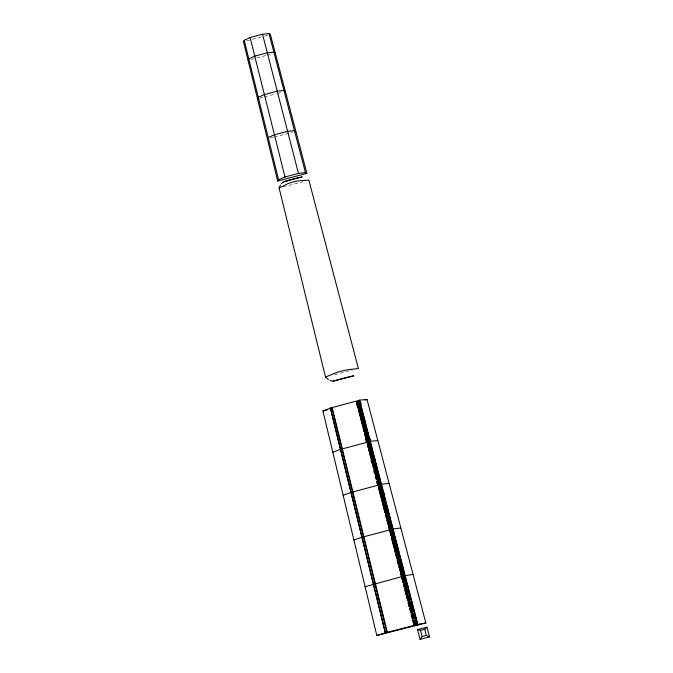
<?xml version="1.0" encoding="UTF-8"?>
<svg xmlns="http://www.w3.org/2000/svg" width="673" height="673" viewBox="0 0 673 673"><rect width="100%" height="100%" fill="white"/><g stroke="black" fill="none" stroke-linecap="round" stroke-linejoin="round"><path stroke-width="0.5" stroke-dasharray="3.37 2.52" d="M246.478 40.927L251.466 39.598M252.459 39.337L263.429 36.418M264.43 36.149L267.417 35.358M251.071 59.502L266.197 55.48M267.206 55.211L272.254 53.874M259.475 98.208L263.454 97.148M264.455 96.887L276.384 93.724M277.377 93.463L282.357 92.142M270.319 138.158L273.263 137.385M274.248 137.124L292.915 132.186M283.081 186.934L302.909 181.71M334.489 374.743L352.416 370.083"/><path stroke-width="1.01" d="M357.523 406.08C353.266 401.15 362.15 398.853 360.821 405.23C359.189 404.195 354.806 407.283 359.996 405.44M361.174 406.585L357.977 407.182L358.827 411.144C365.22 410.185 360.425 409.192 358.827 411.144M362.629 415.586L360.139 416.234L359.18 412.515L361.073 411.506L362.495 411.657M360.139 416.234L362.032 415.233L363.454 415.376M363.117 420.911L361.451 421.348L360.492 417.605L362.394 416.604L363.815 416.747M361.451 421.348C362.36 419.447 366.331 421.584 364.295 418.614M365.136 421.862L361.914 422.476L362.781 426.48C369.199 425.487 364.43 424.57 362.781 426.48M366.617 430.998L364.11 431.645L363.134 427.868L365.052 426.884L366.474 427.01M364.11 431.645L366.028 430.661L367.45 430.779M328.416 379.547L325.53 377.065L279.11 187.977L280.431 184.991M367.996 436.34L365.481 436.987L364.472 433.042L366.39 432.058L367.811 432.175M365.481 436.987L367.408 436.003L368.838 436.121M366.886 442.413C362.377 437.172 371.647 434.783 370.243 441.547C368.568 440.63 364.127 443.583 369.401 441.766M370.571 442.792L367.315 443.423L368.19 447.495C374.651 446.46 369.906 445.635 368.19 447.495M371.933 448.041L370.495 447.94L368.56 448.916L369.553 452.769L372.085 452.113M369.553 452.769L371.496 451.793L372.926 451.894M373.456 457.404L370.916 458.061L369.914 454.191L371.866 453.223L373.296 453.316M370.916 458.061L372.867 457.102L374.306 457.186M374.836 462.73L372.287 463.386C368.156 458.851 375.913 455.747 375.433 461.535M372.287 463.386L374.247 462.427L375.685 462.511M376.215 468.08L373.666 468.736L372.657 464.824L374.617 463.865L376.056 463.949M244.215 40.254L243.483 41.726L277.713 181.054L306.896 173.365L270.411 34.559L269.023 33.65L262.529 34.222L250.112 37.537L244.215 40.254L278.563 179.699L277.713 181.054M373.666 468.736L375.627 467.777L377.073 467.861M377.612 473.455L375.054 474.112C372.733 471.42 374.314 468.332 377.444 469.308M248.051 60.309L248.791 58.845L254.764 56.128L267.324 52.788L273.877 52.183L275.274 53.066M375.054 474.112L377.023 473.161L378.462 473.237M376.485 479.681C378.293 477.906 383.004 478.57 376.485 479.681C374.188 476.955 375.568 473.708 378.84 474.684M380.304 480.312C377.006 479.353 375.643 482.591 377.94 485.334L379.656 484.888M377.94 485.334L381.372 484.451M381.709 485.746L378.276 486.629L379.303 490.625L382.744 489.742L379.303 490.625M257.49 98.729L258.264 97.307L264.38 94.582L277.234 91.175L283.922 90.502L285.335 91.351M380.725 496.119C390.239 494.638 376.443 485.376 380.725 496.119L382.449 495.673M384.737 500.964L382.146 501.637L381.103 497.599L384.552 496.708M382.146 501.637L385.604 500.746M383.568 507.181L387.042 506.289L383.568 507.181L382.525 503.126L385.991 502.235M267.366 138.941L268.174 137.544L274.449 134.819L287.607 131.344L294.438 130.604L295.868 131.403M385.006 512.759L388.489 511.867L385.006 512.759L383.955 508.679L387.429 507.787M388.876 513.373L385.393 514.265L386.453 518.361L388.195 517.916M386.453 518.361L389.936 517.47M390.332 518.984L386.84 519.876L387.951 524.166L391.442 523.266L387.951 524.166M391.854 524.847L388.355 525.748L389.465 530.055L392.098 529.382M389.465 530.055L392.973 529.155M390.887 535.582L394.403 534.673L390.887 535.582L389.945 531.216L393.108 530.4L393.755 532.175M394.799 536.213L391.282 537.113L392.367 541.302L395.009 540.629M392.367 541.302L395.884 540.402M393.848 547.056L397.381 546.156L393.848 547.056L392.763 542.85L396.288 541.95M397.785 547.704L394.243 548.613L395.337 552.844L397.995 552.163M395.337 552.844L398.879 551.936M399.282 553.5L395.741 554.409L396.834 558.666L398.609 558.211M420.07 639.35L422.114 636.473L426.312 635.405L429.517 636.944L426.951 627.194L417.546 629.591L420.07 639.35L429.517 636.944M396.834 558.666L400.385 557.749M401.015 563.823L398.34 564.512L397.238 560.23L400.797 559.322M398.34 564.512L401.907 563.595M402.311 565.177L398.752 566.094L399.905 570.561L403.472 569.644L399.905 570.561M403.901 571.301L400.326 572.21L401.487 576.711L405.07 575.794L401.487 576.711M405.432 577.207L401.848 578.124L402.976 582.473L405.668 581.783M402.976 582.473L406.559 581.556M407.207 587.756L404.515 588.446L403.388 584.08L406.98 583.155L407.888 586.654M404.515 588.446L408.107 587.529M407.863 593.99L406.063 594.452L404.927 590.061L408.528 589.144M406.063 594.452L409.672 593.536M410.093 595.151L406.475 596.076L407.619 600.493L409.428 600.03M407.619 600.493L411.237 599.567M412.583 604.758L411.657 601.199L408.04 602.125L409.184 606.566L411.901 605.877M409.184 606.566L412.81 605.641M413.239 607.282L409.605 608.207L410.757 612.674L412.574 612.211M410.757 612.674L414.391 611.749M414.82 613.397L411.178 614.323L412.381 618.992L416.032 618.066L412.381 618.992M416.478 619.791L412.827 620.716L414.038 625.419L417.697 624.485L414.038 625.419M417.546 629.591L420.532 630.374L424.722 629.305L426.951 627.194M281.449 183.552L283.383 181.87L289.424 180.002A88.256 45.89 -14.3 0 1 296.019 178.269L302.202 176.915L283.383 181.87M279.11 187.977L288.204 183.502A30.832 16.775 -14.3 0 1 298.661 180.751L308.857 180.145L358.389 368.535L347.293 369.805A33.953 12.871 -14.2 0 0 335.743 372.808L325.53 377.065M278.563 179.699L284.999 176.974L298.467 173.432L305.449 172.608L306.896 173.365M322.897 410.959L330.426 408.175L385.293 632.914L376.813 635.489L322.897 410.959L327.768 409.697M332.807 452.239L340.479 449.396L370.352 441.412M343.129 495.227L350.978 492.426L381.49 484.333M353.889 540.015L361.931 537.264L393.091 529.062M365.103 586.73L405.196 575.709M332.958 381.238L339.688 379.278A97.19 34.331 -14.3 0 1 347.016 377.376L353.863 375.812L332.958 381.238L330.174 380.523M359.66 400.199L330.384 408.074L385.478 633.285M365.01 400.04L367.029 399.518L425.841 622.988L376.813 635.489M356.572 402.395L358.221 401.974M359.18 412.515L360.837 412.086M360.492 417.605L362.15 417.176M363.134 427.868L364.808 427.439M364.472 433.042L366.137 432.613M365.86 438.443L367.542 438.014M369.914 454.191L371.605 453.753M371.286 459.491L372.977 459.053M372.657 464.824L374.356 464.387M374.037 470.183L375.744 469.746M375.425 475.567L377.132 475.13M381.103 497.599L382.828 497.154M382.525 503.126L384.258 502.681M383.955 508.679L385.696 508.233M389.818 531.418L391.568 530.963M392.763 542.85L394.521 542.396M397.238 560.23L399.022 559.776M403.388 584.08L405.18 583.617M404.927 590.061L406.728 589.598M385.267 632.864L417.832 624.418L359.618 400.056L367.029 399.518M425.841 622.988L417.815 624.351L417.992 624.99M405.171 575.625L413.071 574.456M393.066 528.953L400.83 527.96M381.456 484.215L389.103 483.382M370.318 441.278L377.847 440.605M387.463 632.771L332.218 407.712L332.487 408.469M330.384 408.074L330.687 408.94M269.023 33.65L305.449 172.608M424.722 629.305L426.312 635.405M420.532 630.374L422.114 636.473M387.85 509.419L388.271 511.051M398.004 548.554L398.441 550.245M402.774 566.969L403.245 568.752M359.643 401.369L360.602 405.053M360.955 406.416L361.914 410.118M362.267 411.481L363.235 415.207M363.588 416.579L364.556 420.314M364.917 421.702L365.893 425.454M366.255 426.842L367.231 430.619M367.593 432.016L368.619 435.961M368.997 437.425L370.024 441.387M370.343 442.641L371.345 446.477M371.706 447.89L372.707 451.743M373.078 453.165L374.079 457.043M374.449 458.473L375.467 462.368M375.837 463.806L376.846 467.718M377.225 469.165L378.243 473.094M378.621 474.549L379.69 478.663M380.085 480.177L381.154 484.316M381.49 485.612L382.525 489.608M382.912 491.08L383.955 495.101M384.333 496.581L385.385 500.619M385.772 502.108L386.824 506.163M387.211 507.669L388.271 511.741M388.658 513.247L389.717 517.352M390.113 518.866L391.223 523.148M391.636 524.738L392.754 529.045M393.108 530.4L394.185 534.564M394.58 536.103L395.674 540.293M396.069 541.841L397.163 546.047M397.566 547.603L398.66 551.835M399.072 553.399L400.174 557.656M400.578 559.229L401.688 563.503M402.101 565.084L403.262 569.551M403.691 571.209L404.852 575.709M405.222 577.123L406.349 581.464M406.761 583.07L407.897 587.445M408.318 589.06L409.453 593.451M409.874 595.075L411.018 599.492M411.447 601.124L412.599 605.565M413.02 607.214L414.181 611.673M414.61 613.33L415.821 617.999M416.267 619.724L417.487 624.418M359.138 401.31L360.097 405.003M360.45 406.357L361.409 410.067M361.763 411.43L362.73 415.157M363.084 416.528L364.051 420.272M364.413 421.651L365.38 425.412M365.742 426.8L366.726 430.577M367.079 431.973L368.106 435.919M368.484 437.383L369.511 441.353M369.839 442.598L370.831 446.435M371.202 447.856L372.194 451.709M372.564 453.131L373.565 457.009M373.944 458.439L374.945 462.334M375.324 463.773L376.333 467.685M376.712 469.131L377.73 473.069M378.108 474.524L379.177 478.638M379.564 480.152L380.64 484.291M380.977 485.595L382.012 489.591M382.39 491.063L383.433 495.084M383.82 496.565L384.863 500.603M385.25 502.092L386.302 506.155M386.689 507.652L387.749 511.732M388.136 513.238L389.204 517.344M389.591 518.858L390.702 523.148M391.114 524.73L392.233 529.045M392.586 530.4L393.663 534.564M394.058 536.103L395.144 540.293M395.547 541.841L396.641 546.055M397.045 547.612L398.138 551.843M398.542 553.408L399.644 557.665M400.056 559.238L401.158 563.52M401.571 565.101L402.732 569.568M403.161 571.226L404.322 575.726M404.692 577.14L405.819 581.489M406.231 583.096L407.367 587.47M407.788 589.085L408.923 593.485M409.344 595.109L410.488 599.525M410.917 601.157L412.069 605.599M412.49 607.248L413.651 611.715M414.08 613.364L415.283 618.041M415.737 619.766L416.949 624.46M358.457 401.386L359.407 405.079M359.761 406.433L360.72 410.143M361.073 411.506L362.032 415.233M362.394 416.604L363.361 420.347M363.714 421.727L364.69 425.487M365.052 426.884L366.028 430.661M366.39 432.058L367.408 436.003M367.786 437.467L368.812 441.438M369.141 442.683L370.133 446.519M370.495 447.94L371.496 451.793M371.866 453.223L372.867 457.102M373.237 458.532L374.247 462.427M374.617 463.865L375.627 467.777M376.005 469.224L377.023 473.161M377.402 474.616L378.462 478.73M378.857 480.253L379.925 484.392M380.262 485.687L381.297 489.683M381.684 491.164L382.718 495.185M383.105 496.666L384.148 500.704M384.535 502.201L385.587 506.256M385.974 507.762L387.025 511.842M387.421 513.348L388.481 517.453M388.876 518.967L389.978 523.258M390.39 524.839L391.509 529.155M391.863 530.509L392.939 534.682M393.335 536.221L394.42 540.411M394.824 541.958L395.909 546.173M396.313 547.729L397.406 551.961M397.81 553.526L398.912 557.782M399.325 559.356L400.427 563.638M400.839 565.219L402 569.695M402.429 571.352L403.59 575.852M403.96 577.266L405.079 581.615M405.499 583.222L406.627 587.596M407.047 589.212L408.183 593.611M408.604 595.235L409.748 599.66M410.168 601.292L411.321 605.734M411.75 607.383L412.902 611.85M413.331 613.498L414.543 618.176M414.989 619.9L416.2 624.603M357.716 401.579L358.675 405.264M359.02 406.627L359.979 410.337M360.333 411.699L361.292 415.426M361.653 416.797L362.621 420.541M362.974 421.921L363.95 425.681M364.303 427.069L365.279 430.855M365.641 432.251L366.659 436.197M367.037 437.66L368.064 441.631M368.392 442.876L369.376 446.721M369.746 448.134L370.739 451.987M371.109 453.417L372.11 457.295M372.48 458.725L373.49 462.62M373.86 464.059L374.869 467.979M375.248 469.426L376.266 473.363M376.636 474.81L377.704 478.932M378.091 480.446L379.16 484.585M379.496 485.889L380.531 489.885M380.91 491.366L381.953 495.378M382.331 496.867L383.374 500.905M383.761 502.395L384.813 506.458M385.2 507.955L386.252 512.035M386.647 513.549L387.707 517.646M388.094 519.169L389.204 523.459M389.617 525.041L390.727 529.357M391.08 530.711L392.157 534.884M392.552 536.423L393.638 540.612M394.033 542.16L395.127 546.375M395.522 547.931L396.624 552.163M397.028 553.728L398.122 557.984M398.534 559.557L399.636 563.839M400.048 565.421L401.201 569.896M401.63 571.554L402.791 576.054M403.161 577.468L404.28 581.817M404.7 583.432L405.827 587.807M406.248 589.422L407.384 593.813M407.796 595.445L408.94 599.862M409.361 601.494L410.513 605.944M410.934 607.584L412.095 612.06M412.515 613.709L413.727 618.386M414.173 620.111L415.384 624.813M262.529 34.222L298.467 173.432M357.085 401.848L358.036 405.533M358.389 406.896L359.34 410.597M359.693 411.969L360.652 415.687M361.014 417.067L361.973 420.81M362.335 422.19L363.302 425.95M363.664 427.338L364.631 431.115M364.993 432.512L366.011 436.466M366.39 437.921L367.416 441.892M367.736 443.145L368.728 446.981M369.09 448.395L370.091 452.256M370.453 453.678L371.454 457.556M371.824 458.986L372.834 462.881M373.204 464.32L374.213 468.24M374.583 469.678L375.601 473.615M375.971 475.071L377.04 479.184M377.427 480.707L378.495 484.846M378.832 486.142L379.866 490.137M380.245 491.618L381.28 495.639M381.667 497.12L382.701 501.158M383.088 502.655L384.14 506.71M384.527 508.208L385.579 512.296M385.966 513.802L387.025 517.899M387.412 519.421L388.523 523.703M388.935 525.293L390.046 529.609M390.39 530.963L391.467 535.128M391.863 536.667L392.948 540.856M393.343 542.404L394.437 546.619M394.832 548.175L395.926 552.415M396.33 553.98L397.432 558.237M397.836 559.81L398.938 564.083M399.35 565.665L400.502 570.14M400.931 571.798L402.092 576.298M402.454 577.712L403.581 582.061M403.993 583.668L405.121 588.042M405.541 589.657L406.669 594.057M407.089 595.681L408.233 600.106M408.654 601.738L409.798 606.18M410.227 607.82L411.38 612.295M411.8 613.944L413.012 618.622M413.458 620.346L414.669 625.049M356.673 402.143L357.624 405.827M357.977 407.182L358.928 410.892M359.281 412.255L360.24 415.981M360.593 417.353L361.561 421.096M361.914 422.476L362.882 426.236M363.243 427.624L364.219 431.401M364.573 432.798L365.59 436.743M365.969 438.207L366.995 442.169M367.315 443.423L368.308 447.259M368.669 448.672L369.662 452.534M370.032 453.955L371.025 457.825M371.395 459.264L372.405 463.159M372.775 464.597L373.784 468.509M374.154 469.956L375.172 473.885M375.542 475.34L376.602 479.454M376.998 480.976L378.058 485.107M378.394 486.411L379.429 490.407M379.808 491.879L380.842 495.9M381.221 497.381L382.264 501.419M382.651 502.916L383.694 506.971M384.081 508.468L385.133 512.548M385.52 514.054L386.58 518.16M386.967 519.674L388.077 523.964M388.481 525.546L389.591 529.853M389.945 531.216L391.021 535.38M391.417 536.919L392.494 541.109M392.889 542.657L393.974 546.863M394.378 548.419L395.472 552.651M395.875 554.216L396.969 558.472M397.373 560.045L398.475 564.327M398.887 565.909L400.04 570.376M400.469 572.033L401.621 576.534M401.991 577.947L403.11 582.296M403.522 583.903L404.65 588.278M405.07 589.893L406.198 594.284M406.618 595.908L407.762 600.324M408.183 601.965L409.327 606.407M409.748 608.047L410.9 612.514M411.321 614.163L412.532 618.84M412.978 620.565L414.181 625.259M250.112 37.537L284.999 176.974M331.772 407.712L386.807 632.469"/></g></svg>
